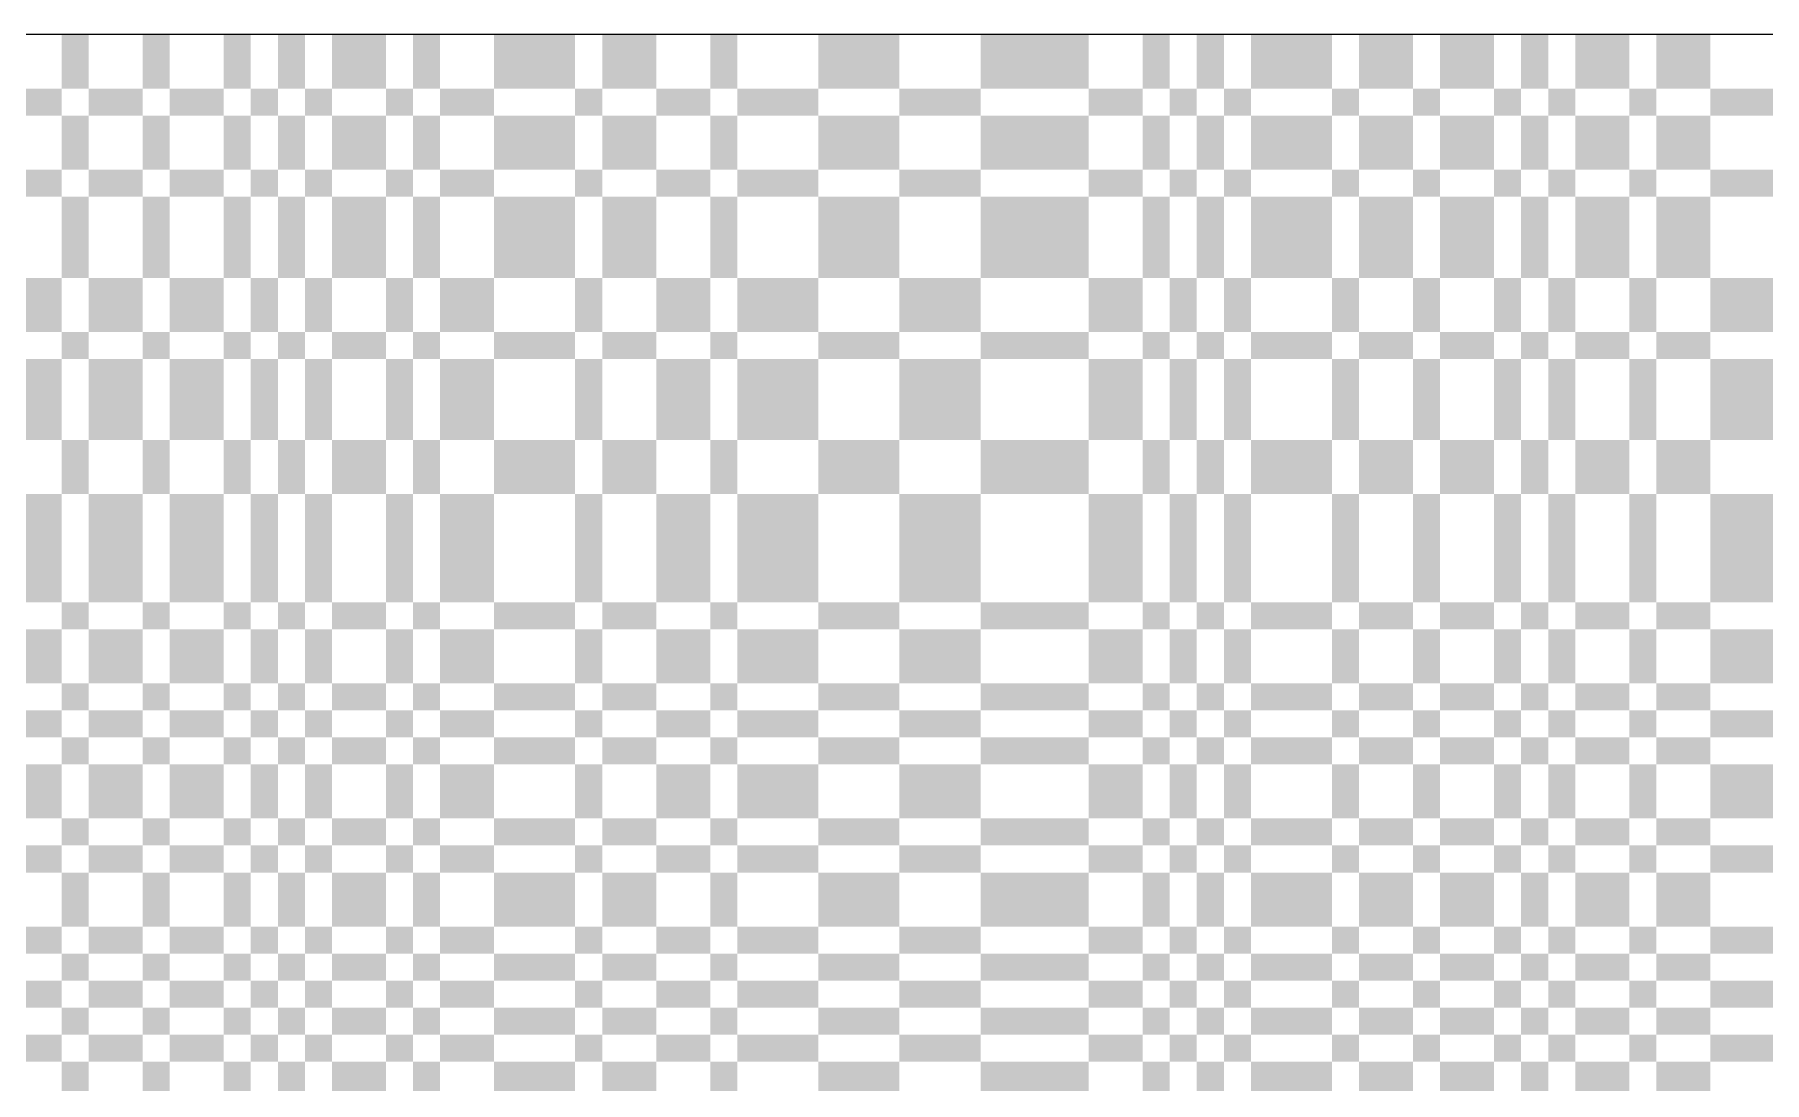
# Model space of a CAD drawing. Extents: x 0 to 200, y 0 to 200.
# Drawn here: x 124.4 to 150, y 164.49 to 180 of the extents above; entities that cross this region are included whole.
import ezdxf

# ---------------------------------------------------------------- set-up
doc = ezdxf.new("R2010")
doc.units = 0

msp = doc.modelspace()

# ---------------------------------------------------------------- linework, layer by layer
at = {"layer": 'CHROME'}
for points in [[(124.8, 179.2), (125.2, 179.2), (124.8, 180), (125.2, 180)], [(126, 179.2), (126.4, 179.2), (126, 180), (126.4, 180)], [(127.2, 179.2), (127.6, 179.2), (127.2, 180), (127.6, 180)], [(128, 179.2), (128.4, 179.2), (128, 180), (128.4, 180)], [(128.8, 179.2), (129.6, 179.2), (128.8, 180), (129.6, 180)], [(130, 179.2), (130.4, 179.2), (130, 180), (130.4, 180)], [(131.2, 179.2), (132.4, 179.2), (131.2, 180), (132.4, 180)], [(132.8, 179.2), (133.6, 179.2), (132.8, 180), (133.6, 180)], [(134.4, 179.2), (134.8, 179.2), (134.4, 180), (134.8, 180)], [(136, 179.2), (137.2, 179.2), (136, 180), (137.2, 180)], [(138.4, 179.2), (140, 179.2), (138.4, 180), (140, 180)], [(140.8, 179.2), (141.2, 179.2), (140.8, 180), (141.2, 180)], [(141.6, 179.2), (142, 179.2), (141.6, 180), (142, 180)], [(142.4, 179.2), (143.6, 179.2), (142.4, 180), (143.6, 180)], [(144, 179.2), (144.8, 179.2), (144, 180), (144.8, 180)], [(145.2, 179.2), (146, 179.2), (145.2, 180), (146, 180)], [(146.4, 179.2), (146.8, 179.2), (146.4, 180), (146.8, 180)], [(147.2, 179.2), (148, 179.2), (147.2, 180), (148, 180)], [(148.4, 179.2), (149.2, 179.2), (148.4, 180), (149.2, 180)], [(124, 178.8), (124.8, 178.8), (124, 179.2), (124.8, 179.2)], [(125.2, 178.8), (126, 178.8), (125.2, 179.2), (126, 179.2)], [(126.4, 178.8), (127.2, 178.8), (126.4, 179.2), (127.2, 179.2)], [(127.6, 178.8), (128, 178.8), (127.6, 179.2), (128, 179.2)], [(128.4, 178.8), (128.8, 178.8), (128.4, 179.2), (128.8, 179.2)], [(129.6, 178.8), (130, 178.8), (129.6, 179.2), (130, 179.2)], [(130.4, 178.8), (131.2, 178.8), (130.4, 179.2), (131.2, 179.2)], [(132.4, 178.8), (132.8, 178.8), (132.4, 179.2), (132.8, 179.2)], [(133.6, 178.8), (134.4, 178.8), (133.6, 179.2), (134.4, 179.2)], [(134.8, 178.8), (136, 178.8), (134.8, 179.2), (136, 179.2)], [(137.2, 178.8), (138.4, 178.8), (137.2, 179.2), (138.4, 179.2)], [(140, 178.8), (140.8, 178.8), (140, 179.2), (140.8, 179.2)], [(141.2, 178.8), (141.6, 178.8), (141.2, 179.2), (141.6, 179.2)], [(142, 178.8), (142.4, 178.8), (142, 179.2), (142.4, 179.2)], [(143.6, 178.8), (144, 178.8), (143.6, 179.2), (144, 179.2)], [(144.8, 178.8), (145.2, 178.8), (144.8, 179.2), (145.2, 179.2)], [(146, 178.8), (146.4, 178.8), (146, 179.2), (146.4, 179.2)], [(146.8, 178.8), (147.2, 178.8), (146.8, 179.2), (147.2, 179.2)], [(148, 178.8), (148.4, 178.8), (148, 179.2), (148.4, 179.2)], [(149.2, 178.8), (150.8, 178.8), (149.2, 179.2), (150.8, 179.2)], [(124.8, 178), (125.2, 178), (124.8, 178.8), (125.2, 178.8)], [(126, 178), (126.4, 178), (126, 178.8), (126.4, 178.8)], [(127.2, 178), (127.6, 178), (127.2, 178.8), (127.6, 178.8)], [(128, 178), (128.4, 178), (128, 178.8), (128.4, 178.8)], [(128.8, 178), (129.6, 178), (128.8, 178.8), (129.6, 178.8)], [(130, 178), (130.4, 178), (130, 178.8), (130.4, 178.8)], [(131.2, 178), (132.4, 178), (131.2, 178.8), (132.4, 178.8)], [(132.8, 178), (133.6, 178), (132.8, 178.8), (133.6, 178.8)], [(134.4, 178), (134.8, 178), (134.4, 178.8), (134.8, 178.8)], [(136, 178), (137.2, 178), (136, 178.8), (137.2, 178.8)], [(138.4, 178), (140, 178), (138.4, 178.8), (140, 178.8)], [(140.8, 178), (141.2, 178), (140.8, 178.8), (141.2, 178.8)], [(141.6, 178), (142, 178), (141.6, 178.8), (142, 178.8)], [(142.4, 178), (143.6, 178), (142.4, 178.8), (143.6, 178.8)], [(144, 178), (144.8, 178), (144, 178.8), (144.8, 178.8)], [(145.2, 178), (146, 178), (145.2, 178.8), (146, 178.8)], [(146.4, 178), (146.8, 178), (146.4, 178.8), (146.8, 178.8)], [(147.2, 178), (148, 178), (147.2, 178.8), (148, 178.8)], [(148.4, 178), (149.2, 178), (148.4, 178.8), (149.2, 178.8)], [(124, 177.6), (124.8, 177.6), (124, 178), (124.8, 178)], [(125.2, 177.6), (126, 177.6), (125.2, 178), (126, 178)], [(126.4, 177.6), (127.2, 177.6), (126.4, 178), (127.2, 178)], [(127.6, 177.6), (128, 177.6), (127.6, 178), (128, 178)], [(128.4, 177.6), (128.8, 177.6), (128.4, 178), (128.8, 178)], [(129.6, 177.6), (130, 177.6), (129.6, 178), (130, 178)], [(130.4, 177.6), (131.2, 177.6), (130.4, 178), (131.2, 178)], [(132.4, 177.6), (132.8, 177.6), (132.4, 178), (132.8, 178)], [(133.6, 177.6), (134.4, 177.6), (133.6, 178), (134.4, 178)], [(134.8, 177.6), (136, 177.6), (134.8, 178), (136, 178)], [(137.2, 177.6), (138.4, 177.6), (137.2, 178), (138.4, 178)], [(140, 177.6), (140.8, 177.6), (140, 178), (140.8, 178)], [(141.2, 177.6), (141.6, 177.6), (141.2, 178), (141.6, 178)], [(142, 177.6), (142.4, 177.6), (142, 178), (142.4, 178)], [(143.6, 177.6), (144, 177.6), (143.6, 178), (144, 178)], [(144.8, 177.6), (145.2, 177.6), (144.8, 178), (145.2, 178)], [(146, 177.6), (146.4, 177.6), (146, 178), (146.4, 178)], [(146.8, 177.6), (147.2, 177.6), (146.8, 178), (147.2, 178)], [(148, 177.6), (148.4, 177.6), (148, 178), (148.4, 178)], [(149.2, 177.6), (150.8, 177.6), (149.2, 178), (150.8, 178)], [(124.8, 176.4), (125.2, 176.4), (124.8, 177.6), (125.2, 177.6)], [(126, 176.4), (126.4, 176.4), (126, 177.6), (126.4, 177.6)], [(127.2, 176.4), (127.6, 176.4), (127.2, 177.6), (127.6, 177.6)], [(128, 176.4), (128.4, 176.4), (128, 177.6), (128.4, 177.6)], [(128.8, 176.4), (129.6, 176.4), (128.8, 177.6), (129.6, 177.6)], [(130, 176.4), (130.4, 176.4), (130, 177.6), (130.4, 177.6)], [(131.2, 176.4), (132.4, 176.4), (131.2, 177.6), (132.4, 177.6)], [(132.8, 176.4), (133.6, 176.4), (132.8, 177.6), (133.6, 177.6)], [(134.4, 176.4), (134.8, 176.4), (134.4, 177.6), (134.8, 177.6)], [(136, 176.4), (137.2, 176.4), (136, 177.6), (137.2, 177.6)], [(138.4, 176.4), (140, 176.4), (138.4, 177.6), (140, 177.6)], [(140.8, 176.4), (141.2, 176.4), (140.8, 177.6), (141.2, 177.6)], [(141.6, 176.4), (142, 176.4), (141.6, 177.6), (142, 177.6)], [(142.4, 176.4), (143.6, 176.4), (142.4, 177.6), (143.6, 177.6)], [(144, 176.4), (144.8, 176.4), (144, 177.6), (144.8, 177.6)], [(145.2, 176.4), (146, 176.4), (145.2, 177.6), (146, 177.6)], [(146.4, 176.4), (146.8, 176.4), (146.4, 177.6), (146.8, 177.6)], [(147.2, 176.4), (148, 176.4), (147.2, 177.6), (148, 177.6)], [(148.4, 176.4), (149.2, 176.4), (148.4, 177.6), (149.2, 177.6)], [(124, 175.6), (124.8, 175.6), (124, 176.4), (124.8, 176.4)], [(125.2, 175.6), (126, 175.6), (125.2, 176.4), (126, 176.4)], [(126.4, 175.6), (127.2, 175.6), (126.4, 176.4), (127.2, 176.4)], [(127.6, 175.6), (128, 175.6), (127.6, 176.4), (128, 176.4)], [(128.4, 175.6), (128.8, 175.6), (128.4, 176.4), (128.8, 176.4)], [(129.6, 175.6), (130, 175.6), (129.6, 176.4), (130, 176.4)], [(130.4, 175.6), (131.2, 175.6), (130.4, 176.4), (131.2, 176.4)], [(132.4, 175.6), (132.8, 175.6), (132.4, 176.4), (132.8, 176.4)], [(133.6, 175.6), (134.4, 175.6), (133.6, 176.4), (134.4, 176.4)], [(134.8, 175.6), (136, 175.6), (134.8, 176.4), (136, 176.4)], [(137.2, 175.6), (138.4, 175.6), (137.2, 176.4), (138.4, 176.4)], [(140, 175.6), (140.8, 175.6), (140, 176.4), (140.8, 176.4)], [(141.2, 175.6), (141.6, 175.6), (141.2, 176.4), (141.6, 176.4)], [(142, 175.6), (142.4, 175.6), (142, 176.4), (142.4, 176.4)], [(143.6, 175.6), (144, 175.6), (143.6, 176.4), (144, 176.4)], [(144.8, 175.6), (145.2, 175.6), (144.8, 176.4), (145.2, 176.4)], [(146, 175.6), (146.4, 175.6), (146, 176.4), (146.4, 176.4)], [(146.8, 175.6), (147.2, 175.6), (146.8, 176.4), (147.2, 176.4)], [(148, 175.6), (148.4, 175.6), (148, 176.4), (148.4, 176.4)], [(149.2, 175.6), (150.8, 175.6), (149.2, 176.4), (150.8, 176.4)], [(124.8, 175.2), (125.2, 175.2), (124.8, 175.6), (125.2, 175.6)], [(126, 175.2), (126.4, 175.2), (126, 175.6), (126.4, 175.6)], [(127.2, 175.2), (127.6, 175.2), (127.2, 175.6), (127.6, 175.6)], [(128, 175.2), (128.4, 175.2), (128, 175.6), (128.4, 175.6)], [(128.8, 175.2), (129.6, 175.2), (128.8, 175.6), (129.6, 175.6)], [(130, 175.2), (130.4, 175.2), (130, 175.6), (130.4, 175.6)], [(131.2, 175.2), (132.4, 175.2), (131.2, 175.6), (132.4, 175.6)], [(132.8, 175.2), (133.6, 175.2), (132.8, 175.6), (133.6, 175.6)], [(134.4, 175.2), (134.8, 175.2), (134.4, 175.6), (134.8, 175.6)], [(136, 175.2), (137.2, 175.2), (136, 175.6), (137.2, 175.6)], [(138.4, 175.2), (140, 175.2), (138.4, 175.6), (140, 175.6)], [(140.8, 175.2), (141.2, 175.2), (140.8, 175.6), (141.2, 175.6)], [(141.6, 175.2), (142, 175.2), (141.6, 175.6), (142, 175.6)], [(142.4, 175.2), (143.6, 175.2), (142.4, 175.6), (143.6, 175.6)], [(144, 175.2), (144.8, 175.2), (144, 175.6), (144.8, 175.6)], [(145.2, 175.2), (146, 175.2), (145.2, 175.6), (146, 175.6)], [(146.4, 175.2), (146.8, 175.2), (146.4, 175.6), (146.8, 175.6)], [(147.2, 175.2), (148, 175.2), (147.2, 175.6), (148, 175.6)], [(148.4, 175.2), (149.2, 175.2), (148.4, 175.6), (149.2, 175.6)], [(124, 174), (124.8, 174), (124, 175.2), (124.8, 175.2)], [(125.2, 174), (126, 174), (125.2, 175.2), (126, 175.2)], [(126.4, 174), (127.2, 174), (126.4, 175.2), (127.2, 175.2)], [(127.6, 174), (128, 174), (127.6, 175.2), (128, 175.2)], [(128.4, 174), (128.8, 174), (128.4, 175.2), (128.8, 175.2)], [(129.6, 174), (130, 174), (129.6, 175.2), (130, 175.2)], [(130.4, 174), (131.2, 174), (130.4, 175.2), (131.2, 175.2)], [(132.4, 174), (132.8, 174), (132.4, 175.2), (132.8, 175.2)], [(133.6, 174), (134.4, 174), (133.6, 175.2), (134.4, 175.2)], [(134.8, 174), (136, 174), (134.8, 175.2), (136, 175.2)], [(137.2, 174), (138.4, 174), (137.2, 175.2), (138.4, 175.2)], [(140, 174), (140.8, 174), (140, 175.2), (140.8, 175.2)], [(141.2, 174), (141.6, 174), (141.2, 175.2), (141.6, 175.2)], [(142, 174), (142.4, 174), (142, 175.2), (142.4, 175.2)], [(143.6, 174), (144, 174), (143.6, 175.2), (144, 175.2)], [(144.8, 174), (145.2, 174), (144.8, 175.2), (145.2, 175.2)], [(146, 174), (146.4, 174), (146, 175.2), (146.4, 175.2)], [(146.8, 174), (147.2, 174), (146.8, 175.2), (147.2, 175.2)], [(148, 174), (148.4, 174), (148, 175.2), (148.4, 175.2)], [(149.2, 174), (150.8, 174), (149.2, 175.2), (150.8, 175.2)], [(124.8, 173.2), (125.2, 173.2), (124.8, 174), (125.2, 174)], [(126, 173.2), (126.4, 173.2), (126, 174), (126.4, 174)], [(127.2, 173.2), (127.6, 173.2), (127.2, 174), (127.6, 174)], [(128, 173.2), (128.4, 173.2), (128, 174), (128.4, 174)], [(128.8, 173.2), (129.6, 173.2), (128.8, 174), (129.6, 174)], [(130, 173.2), (130.4, 173.2), (130, 174), (130.4, 174)], [(131.2, 173.2), (132.4, 173.2), (131.2, 174), (132.4, 174)], [(132.8, 173.2), (133.6, 173.2), (132.8, 174), (133.6, 174)], [(134.4, 173.2), (134.8, 173.2), (134.4, 174), (134.8, 174)], [(136, 173.2), (137.2, 173.2), (136, 174), (137.2, 174)], [(138.4, 173.2), (140, 173.2), (138.4, 174), (140, 174)], [(140.8, 173.2), (141.2, 173.2), (140.8, 174), (141.2, 174)], [(141.6, 173.2), (142, 173.2), (141.6, 174), (142, 174)], [(142.4, 173.2), (143.6, 173.2), (142.4, 174), (143.6, 174)], [(144, 173.2), (144.8, 173.2), (144, 174), (144.8, 174)], [(145.2, 173.2), (146, 173.2), (145.2, 174), (146, 174)], [(146.4, 173.2), (146.8, 173.2), (146.4, 174), (146.8, 174)], [(147.2, 173.2), (148, 173.2), (147.2, 174), (148, 174)], [(148.4, 173.2), (149.2, 173.2), (148.4, 174), (149.2, 174)], [(124, 171.6), (124.8, 171.6), (124, 173.2), (124.8, 173.2)], [(125.2, 171.6), (126, 171.6), (125.2, 173.2), (126, 173.2)], [(126.4, 171.6), (127.2, 171.6), (126.4, 173.2), (127.2, 173.2)], [(127.6, 171.6), (128, 171.6), (127.6, 173.2), (128, 173.2)], [(128.4, 171.6), (128.8, 171.6), (128.4, 173.2), (128.8, 173.2)], [(129.6, 171.6), (130, 171.6), (129.6, 173.2), (130, 173.2)], [(130.4, 171.6), (131.2, 171.6), (130.4, 173.2), (131.2, 173.2)], [(132.4, 171.6), (132.8, 171.6), (132.4, 173.2), (132.8, 173.2)], [(133.6, 171.6), (134.4, 171.6), (133.6, 173.2), (134.4, 173.2)], [(134.8, 171.6), (136, 171.6), (134.8, 173.2), (136, 173.2)], [(137.2, 171.6), (138.4, 171.6), (137.2, 173.2), (138.4, 173.2)], [(140, 171.6), (140.8, 171.6), (140, 173.2), (140.8, 173.2)], [(141.2, 171.6), (141.6, 171.6), (141.2, 173.2), (141.6, 173.2)], [(142, 171.6), (142.4, 171.6), (142, 173.2), (142.4, 173.2)], [(143.6, 171.6), (144, 171.6), (143.6, 173.2), (144, 173.2)], [(144.8, 171.6), (145.2, 171.6), (144.8, 173.2), (145.2, 173.2)], [(146, 171.6), (146.4, 171.6), (146, 173.2), (146.4, 173.2)], [(146.8, 171.6), (147.2, 171.6), (146.8, 173.2), (147.2, 173.2)], [(148, 171.6), (148.4, 171.6), (148, 173.2), (148.4, 173.2)], [(149.2, 171.6), (150.8, 171.6), (149.2, 173.2), (150.8, 173.2)], [(124.8, 171.2), (125.2, 171.2), (124.8, 171.6), (125.2, 171.6)], [(126, 171.2), (126.4, 171.2), (126, 171.6), (126.4, 171.6)], [(127.2, 171.2), (127.6, 171.2), (127.2, 171.6), (127.6, 171.6)], [(128, 171.2), (128.4, 171.2), (128, 171.6), (128.4, 171.6)], [(128.8, 171.2), (129.6, 171.2), (128.8, 171.6), (129.6, 171.6)], [(130, 171.2), (130.4, 171.2), (130, 171.6), (130.4, 171.6)], [(131.2, 171.2), (132.4, 171.2), (131.2, 171.6), (132.4, 171.6)], [(132.8, 171.2), (133.6, 171.2), (132.8, 171.6), (133.6, 171.6)], [(134.4, 171.2), (134.8, 171.2), (134.4, 171.6), (134.8, 171.6)], [(136, 171.2), (137.2, 171.2), (136, 171.6), (137.2, 171.6)], [(138.4, 171.2), (140, 171.2), (138.4, 171.6), (140, 171.6)], [(140.8, 171.2), (141.2, 171.2), (140.8, 171.6), (141.2, 171.6)], [(141.6, 171.2), (142, 171.2), (141.6, 171.6), (142, 171.6)], [(142.4, 171.2), (143.6, 171.2), (142.4, 171.6), (143.6, 171.6)], [(144, 171.2), (144.8, 171.2), (144, 171.6), (144.8, 171.6)], [(145.2, 171.2), (146, 171.2), (145.2, 171.6), (146, 171.6)], [(146.4, 171.2), (146.8, 171.2), (146.4, 171.6), (146.8, 171.6)], [(147.2, 171.2), (148, 171.2), (147.2, 171.6), (148, 171.6)], [(148.4, 171.2), (149.2, 171.2), (148.4, 171.6), (149.2, 171.6)], [(124, 170.4), (124.8, 170.4), (124, 171.2), (124.8, 171.2)], [(125.2, 170.4), (126, 170.4), (125.2, 171.2), (126, 171.2)], [(126.4, 170.4), (127.2, 170.4), (126.4, 171.2), (127.2, 171.2)], [(127.6, 170.4), (128, 170.4), (127.6, 171.2), (128, 171.2)], [(128.4, 170.4), (128.8, 170.4), (128.4, 171.2), (128.8, 171.2)], [(129.6, 170.4), (130, 170.4), (129.6, 171.2), (130, 171.2)], [(130.4, 170.4), (131.2, 170.4), (130.4, 171.2), (131.2, 171.2)], [(132.4, 170.4), (132.8, 170.4), (132.4, 171.2), (132.8, 171.2)], [(133.6, 170.4), (134.4, 170.4), (133.6, 171.2), (134.4, 171.2)], [(134.8, 170.4), (136, 170.4), (134.8, 171.2), (136, 171.2)], [(137.2, 170.4), (138.4, 170.4), (137.2, 171.2), (138.4, 171.2)], [(140, 170.4), (140.8, 170.4), (140, 171.2), (140.8, 171.2)], [(141.2, 170.4), (141.6, 170.4), (141.2, 171.2), (141.6, 171.2)], [(142, 170.4), (142.4, 170.4), (142, 171.2), (142.4, 171.2)], [(143.6, 170.4), (144, 170.4), (143.6, 171.2), (144, 171.2)], [(144.8, 170.4), (145.2, 170.4), (144.8, 171.2), (145.2, 171.2)], [(146, 170.4), (146.4, 170.4), (146, 171.2), (146.4, 171.2)], [(146.8, 170.4), (147.2, 170.4), (146.8, 171.2), (147.2, 171.2)], [(148, 170.4), (148.4, 170.4), (148, 171.2), (148.4, 171.2)], [(149.2, 170.4), (150.8, 170.4), (149.2, 171.2), (150.8, 171.2)], [(124.8, 170), (125.2, 170), (124.8, 170.4), (125.2, 170.4)], [(126, 170), (126.4, 170), (126, 170.4), (126.4, 170.4)], [(127.2, 170), (127.6, 170), (127.2, 170.4), (127.6, 170.4)], [(128, 170), (128.4, 170), (128, 170.4), (128.4, 170.4)], [(128.8, 170), (129.6, 170), (128.8, 170.4), (129.6, 170.4)], [(130, 170), (130.4, 170), (130, 170.4), (130.4, 170.4)], [(131.2, 170), (132.4, 170), (131.2, 170.4), (132.4, 170.4)], [(132.8, 170), (133.6, 170), (132.8, 170.4), (133.6, 170.4)], [(134.4, 170), (134.8, 170), (134.4, 170.4), (134.8, 170.4)], [(136, 170), (137.2, 170), (136, 170.4), (137.2, 170.4)], [(138.4, 170), (140, 170), (138.4, 170.4), (140, 170.4)], [(140.8, 170), (141.2, 170), (140.8, 170.4), (141.2, 170.4)], [(141.6, 170), (142, 170), (141.6, 170.4), (142, 170.4)], [(142.4, 170), (143.6, 170), (142.4, 170.4), (143.6, 170.4)], [(144, 170), (144.8, 170), (144, 170.4), (144.8, 170.4)], [(145.2, 170), (146, 170), (145.2, 170.4), (146, 170.4)], [(146.4, 170), (146.8, 170), (146.4, 170.4), (146.8, 170.4)], [(147.2, 170), (148, 170), (147.2, 170.4), (148, 170.4)], [(148.4, 170), (149.2, 170), (148.4, 170.4), (149.2, 170.4)], [(124, 169.6), (124.8, 169.6), (124, 170), (124.8, 170)], [(125.2, 169.6), (126, 169.6), (125.2, 170), (126, 170)], [(126.4, 169.6), (127.2, 169.6), (126.4, 170), (127.2, 170)], [(127.6, 169.6), (128, 169.6), (127.6, 170), (128, 170)], [(128.4, 169.6), (128.8, 169.6), (128.4, 170), (128.8, 170)], [(129.6, 169.6), (130, 169.6), (129.6, 170), (130, 170)], [(130.4, 169.6), (131.2, 169.6), (130.4, 170), (131.2, 170)], [(132.4, 169.6), (132.8, 169.6), (132.4, 170), (132.8, 170)], [(133.6, 169.6), (134.4, 169.6), (133.6, 170), (134.4, 170)], [(134.8, 169.6), (136, 169.6), (134.8, 170), (136, 170)], [(137.2, 169.6), (138.4, 169.6), (137.2, 170), (138.4, 170)], [(140, 169.6), (140.8, 169.6), (140, 170), (140.8, 170)], [(141.2, 169.6), (141.6, 169.6), (141.2, 170), (141.6, 170)], [(142, 169.6), (142.4, 169.6), (142, 170), (142.4, 170)], [(143.6, 169.6), (144, 169.6), (143.6, 170), (144, 170)], [(144.8, 169.6), (145.2, 169.6), (144.8, 170), (145.2, 170)], [(146, 169.6), (146.4, 169.6), (146, 170), (146.4, 170)], [(146.8, 169.6), (147.2, 169.6), (146.8, 170), (147.2, 170)], [(148, 169.6), (148.4, 169.6), (148, 170), (148.4, 170)], [(149.2, 169.6), (150.8, 169.6), (149.2, 170), (150.8, 170)], [(124.8, 169.2), (125.2, 169.2), (124.8, 169.6), (125.2, 169.6)], [(126, 169.2), (126.4, 169.2), (126, 169.6), (126.4, 169.6)], [(127.2, 169.2), (127.6, 169.2), (127.2, 169.6), (127.6, 169.6)], [(128, 169.2), (128.4, 169.2), (128, 169.6), (128.4, 169.6)], [(128.8, 169.2), (129.6, 169.2), (128.8, 169.6), (129.6, 169.6)], [(130, 169.2), (130.4, 169.2), (130, 169.6), (130.4, 169.6)], [(131.2, 169.2), (132.4, 169.2), (131.2, 169.6), (132.4, 169.6)], [(132.8, 169.2), (133.6, 169.2), (132.8, 169.6), (133.6, 169.6)], [(134.4, 169.2), (134.8, 169.2), (134.4, 169.6), (134.8, 169.6)], [(136, 169.2), (137.2, 169.2), (136, 169.6), (137.2, 169.6)], [(138.4, 169.2), (140, 169.2), (138.4, 169.6), (140, 169.6)], [(140.8, 169.2), (141.2, 169.2), (140.8, 169.6), (141.2, 169.6)], [(141.6, 169.2), (142, 169.2), (141.6, 169.6), (142, 169.6)], [(142.4, 169.2), (143.6, 169.2), (142.4, 169.6), (143.6, 169.6)], [(144, 169.2), (144.8, 169.2), (144, 169.6), (144.8, 169.6)], [(145.2, 169.2), (146, 169.2), (145.2, 169.6), (146, 169.6)], [(146.4, 169.2), (146.8, 169.2), (146.4, 169.6), (146.8, 169.6)], [(147.2, 169.2), (148, 169.2), (147.2, 169.6), (148, 169.6)], [(148.4, 169.2), (149.2, 169.2), (148.4, 169.6), (149.2, 169.6)], [(124, 168.4), (124.8, 168.4), (124, 169.2), (124.8, 169.2)], [(125.2, 168.4), (126, 168.4), (125.2, 169.2), (126, 169.2)], [(126.4, 168.4), (127.2, 168.4), (126.4, 169.2), (127.2, 169.2)], [(127.6, 168.4), (128, 168.4), (127.6, 169.2), (128, 169.2)], [(128.4, 168.4), (128.8, 168.4), (128.4, 169.2), (128.8, 169.2)], [(129.6, 168.4), (130, 168.4), (129.6, 169.2), (130, 169.2)], [(130.4, 168.4), (131.2, 168.4), (130.4, 169.2), (131.2, 169.2)], [(132.4, 168.4), (132.8, 168.4), (132.4, 169.2), (132.8, 169.2)], [(133.6, 168.4), (134.4, 168.4), (133.6, 169.2), (134.4, 169.2)], [(134.8, 168.4), (136, 168.4), (134.8, 169.2), (136, 169.2)], [(137.2, 168.4), (138.4, 168.4), (137.2, 169.2), (138.4, 169.2)], [(140, 168.4), (140.8, 168.4), (140, 169.2), (140.8, 169.2)], [(141.2, 168.4), (141.6, 168.4), (141.2, 169.2), (141.6, 169.2)], [(142, 168.4), (142.4, 168.4), (142, 169.2), (142.4, 169.2)], [(143.6, 168.4), (144, 168.4), (143.6, 169.2), (144, 169.2)], [(144.8, 168.4), (145.2, 168.4), (144.8, 169.2), (145.2, 169.2)], [(146, 168.4), (146.4, 168.4), (146, 169.2), (146.4, 169.2)], [(146.8, 168.4), (147.2, 168.4), (146.8, 169.2), (147.2, 169.2)], [(148, 168.4), (148.4, 168.4), (148, 169.2), (148.4, 169.2)], [(149.2, 168.4), (150.8, 168.4), (149.2, 169.2), (150.8, 169.2)], [(124.8, 168), (125.2, 168), (124.8, 168.4), (125.2, 168.4)], [(126, 168), (126.4, 168), (126, 168.4), (126.4, 168.4)], [(127.2, 168), (127.6, 168), (127.2, 168.4), (127.6, 168.4)], [(128, 168), (128.4, 168), (128, 168.4), (128.4, 168.4)], [(128.8, 168), (129.6, 168), (128.8, 168.4), (129.6, 168.4)], [(130, 168), (130.4, 168), (130, 168.4), (130.4, 168.4)], [(131.2, 168), (132.4, 168), (131.2, 168.4), (132.4, 168.4)], [(132.8, 168), (133.6, 168), (132.8, 168.4), (133.6, 168.4)], [(134.4, 168), (134.8, 168), (134.4, 168.4), (134.8, 168.4)], [(136, 168), (137.2, 168), (136, 168.4), (137.2, 168.4)], [(138.4, 168), (140, 168), (138.4, 168.4), (140, 168.4)], [(140.8, 168), (141.2, 168), (140.8, 168.4), (141.2, 168.4)], [(141.6, 168), (142, 168), (141.6, 168.4), (142, 168.4)], [(142.4, 168), (143.6, 168), (142.4, 168.4), (143.6, 168.4)], [(144, 168), (144.8, 168), (144, 168.4), (144.8, 168.4)], [(145.2, 168), (146, 168), (145.2, 168.4), (146, 168.4)], [(146.4, 168), (146.8, 168), (146.4, 168.4), (146.8, 168.4)], [(147.2, 168), (148, 168), (147.2, 168.4), (148, 168.4)], [(148.4, 168), (149.2, 168), (148.4, 168.4), (149.2, 168.4)], [(124, 167.6), (124.8, 167.6), (124, 168), (124.8, 168)], [(125.2, 167.6), (126, 167.6), (125.2, 168), (126, 168)], [(126.4, 167.6), (127.2, 167.6), (126.4, 168), (127.2, 168)], [(127.6, 167.6), (128, 167.6), (127.6, 168), (128, 168)], [(128.4, 167.6), (128.8, 167.6), (128.4, 168), (128.8, 168)], [(129.6, 167.6), (130, 167.6), (129.6, 168), (130, 168)], [(130.4, 167.6), (131.2, 167.6), (130.4, 168), (131.2, 168)], [(132.4, 167.6), (132.8, 167.6), (132.4, 168), (132.8, 168)], [(133.6, 167.6), (134.4, 167.6), (133.6, 168), (134.4, 168)], [(134.8, 167.6), (136, 167.6), (134.8, 168), (136, 168)], [(137.2, 167.6), (138.4, 167.6), (137.2, 168), (138.4, 168)], [(140, 167.6), (140.8, 167.6), (140, 168), (140.8, 168)], [(141.2, 167.6), (141.6, 167.6), (141.2, 168), (141.6, 168)], [(142, 167.6), (142.4, 167.6), (142, 168), (142.4, 168)], [(143.6, 167.6), (144, 167.6), (143.6, 168), (144, 168)], [(144.8, 167.6), (145.2, 167.6), (144.8, 168), (145.2, 168)], [(146, 167.6), (146.4, 167.6), (146, 168), (146.4, 168)], [(146.8, 167.6), (147.2, 167.6), (146.8, 168), (147.2, 168)], [(148, 167.6), (148.4, 167.6), (148, 168), (148.4, 168)], [(149.2, 167.6), (150.8, 167.6), (149.2, 168), (150.8, 168)], [(124.8, 166.8), (125.2, 166.8), (124.8, 167.6), (125.2, 167.6)], [(126, 166.8), (126.4, 166.8), (126, 167.6), (126.4, 167.6)], [(127.2, 166.8), (127.6, 166.8), (127.2, 167.6), (127.6, 167.6)], [(128, 166.8), (128.4, 166.8), (128, 167.6), (128.4, 167.6)], [(128.8, 166.8), (129.6, 166.8), (128.8, 167.6), (129.6, 167.6)], [(130, 166.8), (130.4, 166.8), (130, 167.6), (130.4, 167.6)], [(131.2, 166.8), (132.4, 166.8), (131.2, 167.6), (132.4, 167.6)], [(132.8, 166.8), (133.6, 166.8), (132.8, 167.6), (133.6, 167.6)], [(134.4, 166.8), (134.8, 166.8), (134.4, 167.6), (134.8, 167.6)], [(136, 166.8), (137.2, 166.8), (136, 167.6), (137.2, 167.6)], [(138.4, 166.8), (140, 166.8), (138.4, 167.6), (140, 167.6)], [(140.8, 166.8), (141.2, 166.8), (140.8, 167.6), (141.2, 167.6)], [(141.6, 166.8), (142, 166.8), (141.6, 167.6), (142, 167.6)], [(142.4, 166.8), (143.6, 166.8), (142.4, 167.6), (143.6, 167.6)], [(144, 166.8), (144.8, 166.8), (144, 167.6), (144.8, 167.6)], [(145.2, 166.8), (146, 166.8), (145.2, 167.6), (146, 167.6)], [(146.4, 166.8), (146.8, 166.8), (146.4, 167.6), (146.8, 167.6)], [(147.2, 166.8), (148, 166.8), (147.2, 167.6), (148, 167.6)], [(148.4, 166.8), (149.2, 166.8), (148.4, 167.6), (149.2, 167.6)], [(124, 166.4), (124.8, 166.4), (124, 166.8), (124.8, 166.8)], [(125.2, 166.4), (126, 166.4), (125.2, 166.8), (126, 166.8)], [(126.4, 166.4), (127.2, 166.4), (126.4, 166.8), (127.2, 166.8)], [(127.6, 166.4), (128, 166.4), (127.6, 166.8), (128, 166.8)], [(128.4, 166.4), (128.8, 166.4), (128.4, 166.8), (128.8, 166.8)], [(129.6, 166.4), (130, 166.4), (129.6, 166.8), (130, 166.8)], [(130.4, 166.4), (131.2, 166.4), (130.4, 166.8), (131.2, 166.8)], [(132.4, 166.4), (132.8, 166.4), (132.4, 166.8), (132.8, 166.8)], [(133.6, 166.4), (134.4, 166.4), (133.6, 166.8), (134.4, 166.8)], [(134.8, 166.4), (136, 166.4), (134.8, 166.8), (136, 166.8)], [(137.2, 166.4), (138.4, 166.4), (137.2, 166.8), (138.4, 166.8)], [(140, 166.4), (140.8, 166.4), (140, 166.8), (140.8, 166.8)], [(141.2, 166.4), (141.6, 166.4), (141.2, 166.8), (141.6, 166.8)], [(142, 166.4), (142.4, 166.4), (142, 166.8), (142.4, 166.8)], [(143.6, 166.4), (144, 166.4), (143.6, 166.8), (144, 166.8)], [(144.8, 166.4), (145.2, 166.4), (144.8, 166.8), (145.2, 166.8)], [(146, 166.4), (146.4, 166.4), (146, 166.8), (146.4, 166.8)], [(146.8, 166.4), (147.2, 166.4), (146.8, 166.8), (147.2, 166.8)], [(148, 166.4), (148.4, 166.4), (148, 166.8), (148.4, 166.8)], [(149.2, 166.4), (150.8, 166.4), (149.2, 166.8), (150.8, 166.8)], [(124.8, 166), (125.2, 166), (124.8, 166.4), (125.2, 166.4)], [(126, 166), (126.4, 166), (126, 166.4), (126.4, 166.4)], [(127.2, 166), (127.6, 166), (127.2, 166.4), (127.6, 166.4)], [(128, 166), (128.4, 166), (128, 166.4), (128.4, 166.4)], [(128.8, 166), (129.6, 166), (128.8, 166.4), (129.6, 166.4)], [(130, 166), (130.4, 166), (130, 166.4), (130.4, 166.4)], [(131.2, 166), (132.4, 166), (131.2, 166.4), (132.4, 166.4)], [(132.8, 166), (133.6, 166), (132.8, 166.4), (133.6, 166.4)], [(134.4, 166), (134.8, 166), (134.4, 166.4), (134.8, 166.4)], [(136, 166), (137.2, 166), (136, 166.4), (137.2, 166.4)], [(138.4, 166), (140, 166), (138.4, 166.4), (140, 166.4)], [(140.8, 166), (141.2, 166), (140.8, 166.4), (141.2, 166.4)], [(141.6, 166), (142, 166), (141.6, 166.4), (142, 166.4)], [(142.4, 166), (143.6, 166), (142.4, 166.4), (143.6, 166.4)], [(144, 166), (144.8, 166), (144, 166.4), (144.8, 166.4)], [(145.2, 166), (146, 166), (145.2, 166.4), (146, 166.4)], [(146.4, 166), (146.8, 166), (146.4, 166.4), (146.8, 166.4)], [(147.2, 166), (148, 166), (147.2, 166.4), (148, 166.4)], [(148.4, 166), (149.2, 166), (148.4, 166.4), (149.2, 166.4)], [(124, 165.6), (124.8, 165.6), (124, 166), (124.8, 166)], [(125.2, 165.6), (126, 165.6), (125.2, 166), (126, 166)], [(126.4, 165.6), (127.2, 165.6), (126.4, 166), (127.2, 166)], [(127.6, 165.6), (128, 165.6), (127.6, 166), (128, 166)], [(128.4, 165.6), (128.8, 165.6), (128.4, 166), (128.8, 166)], [(129.6, 165.6), (130, 165.6), (129.6, 166), (130, 166)], [(130.4, 165.6), (131.2, 165.6), (130.4, 166), (131.2, 166)], [(132.4, 165.6), (132.8, 165.6), (132.4, 166), (132.8, 166)], [(133.6, 165.6), (134.4, 165.6), (133.6, 166), (134.4, 166)], [(134.8, 165.6), (136, 165.6), (134.8, 166), (136, 166)], [(137.2, 165.6), (138.4, 165.6), (137.2, 166), (138.4, 166)], [(140, 165.6), (140.8, 165.6), (140, 166), (140.8, 166)], [(141.2, 165.6), (141.6, 165.6), (141.2, 166), (141.6, 166)], [(142, 165.6), (142.4, 165.6), (142, 166), (142.4, 166)], [(143.6, 165.6), (144, 165.6), (143.6, 166), (144, 166)], [(144.8, 165.6), (145.2, 165.6), (144.8, 166), (145.2, 166)], [(146, 165.6), (146.4, 165.6), (146, 166), (146.4, 166)], [(146.8, 165.6), (147.2, 165.6), (146.8, 166), (147.2, 166)], [(148, 165.6), (148.4, 165.6), (148, 166), (148.4, 166)], [(149.2, 165.6), (150.8, 165.6), (149.2, 166), (150.8, 166)], [(124.8, 165.2), (125.2, 165.2), (124.8, 165.6), (125.2, 165.6)], [(126, 165.2), (126.4, 165.2), (126, 165.6), (126.4, 165.6)], [(127.2, 165.2), (127.6, 165.2), (127.2, 165.6), (127.6, 165.6)], [(128, 165.2), (128.4, 165.2), (128, 165.6), (128.4, 165.6)], [(128.8, 165.2), (129.6, 165.2), (128.8, 165.6), (129.6, 165.6)], [(130, 165.2), (130.4, 165.2), (130, 165.6), (130.4, 165.6)], [(131.2, 165.2), (132.4, 165.2), (131.2, 165.6), (132.4, 165.6)], [(132.8, 165.2), (133.6, 165.2), (132.8, 165.6), (133.6, 165.6)], [(134.4, 165.2), (134.8, 165.2), (134.4, 165.6), (134.8, 165.6)], [(136, 165.2), (137.2, 165.2), (136, 165.6), (137.2, 165.6)], [(138.4, 165.2), (140, 165.2), (138.4, 165.6), (140, 165.6)], [(140.8, 165.2), (141.2, 165.2), (140.8, 165.6), (141.2, 165.6)], [(141.6, 165.2), (142, 165.2), (141.6, 165.6), (142, 165.6)], [(142.4, 165.2), (143.6, 165.2), (142.4, 165.6), (143.6, 165.6)], [(144, 165.2), (144.8, 165.2), (144, 165.6), (144.8, 165.6)], [(145.2, 165.2), (146, 165.2), (145.2, 165.6), (146, 165.6)], [(146.4, 165.2), (146.8, 165.2), (146.4, 165.6), (146.8, 165.6)], [(147.2, 165.2), (148, 165.2), (147.2, 165.6), (148, 165.6)], [(148.4, 165.2), (149.2, 165.2), (148.4, 165.6), (149.2, 165.6)], [(124, 164.8), (124.8, 164.8), (124, 165.2), (124.8, 165.2)], [(125.2, 164.8), (126, 164.8), (125.2, 165.2), (126, 165.2)], [(126.4, 164.8), (127.2, 164.8), (126.4, 165.2), (127.2, 165.2)], [(127.6, 164.8), (128, 164.8), (127.6, 165.2), (128, 165.2)], [(128.4, 164.8), (128.8, 164.8), (128.4, 165.2), (128.8, 165.2)], [(129.6, 164.8), (130, 164.8), (129.6, 165.2), (130, 165.2)], [(130.4, 164.8), (131.2, 164.8), (130.4, 165.2), (131.2, 165.2)], [(132.4, 164.8), (132.8, 164.8), (132.4, 165.2), (132.8, 165.2)], [(133.6, 164.8), (134.4, 164.8), (133.6, 165.2), (134.4, 165.2)], [(134.8, 164.8), (136, 164.8), (134.8, 165.2), (136, 165.2)], [(137.2, 164.8), (138.4, 164.8), (137.2, 165.2), (138.4, 165.2)], [(140, 164.8), (140.8, 164.8), (140, 165.2), (140.8, 165.2)], [(141.2, 164.8), (141.6, 164.8), (141.2, 165.2), (141.6, 165.2)], [(142, 164.8), (142.4, 164.8), (142, 165.2), (142.4, 165.2)], [(143.6, 164.8), (144, 164.8), (143.6, 165.2), (144, 165.2)], [(144.8, 164.8), (145.2, 164.8), (144.8, 165.2), (145.2, 165.2)], [(146, 164.8), (146.4, 164.8), (146, 165.2), (146.4, 165.2)], [(146.8, 164.8), (147.2, 164.8), (146.8, 165.2), (147.2, 165.2)], [(148, 164.8), (148.4, 164.8), (148, 165.2), (148.4, 165.2)], [(149.2, 164.8), (150.8, 164.8), (149.2, 165.2), (150.8, 165.2)], [(124.8, 163.6), (125.2, 163.6), (124.8, 164.8), (125.2, 164.8)], [(126, 163.6), (126.4, 163.6), (126, 164.8), (126.4, 164.8)], [(127.2, 163.6), (127.6, 163.6), (127.2, 164.8), (127.6, 164.8)], [(128, 163.6), (128.4, 163.6), (128, 164.8), (128.4, 164.8)], [(128.8, 163.6), (129.6, 163.6), (128.8, 164.8), (129.6, 164.8)], [(130, 163.6), (130.4, 163.6), (130, 164.8), (130.4, 164.8)], [(131.2, 163.6), (132.4, 163.6), (131.2, 164.8), (132.4, 164.8)], [(132.8, 163.6), (133.6, 163.6), (132.8, 164.8), (133.6, 164.8)], [(134.4, 163.6), (134.8, 163.6), (134.4, 164.8), (134.8, 164.8)], [(136, 163.6), (137.2, 163.6), (136, 164.8), (137.2, 164.8)], [(138.4, 163.6), (140, 163.6), (138.4, 164.8), (140, 164.8)], [(140.8, 163.6), (141.2, 163.6), (140.8, 164.8), (141.2, 164.8)], [(141.6, 163.6), (142, 163.6), (141.6, 164.8), (142, 164.8)], [(142.4, 163.6), (143.6, 163.6), (142.4, 164.8), (143.6, 164.8)], [(144, 163.6), (144.8, 163.6), (144, 164.8), (144.8, 164.8)], [(145.2, 163.6), (146, 163.6), (145.2, 164.8), (146, 164.8)], [(146.4, 163.6), (146.8, 163.6), (146.4, 164.8), (146.8, 164.8)], [(147.2, 163.6), (148, 163.6), (147.2, 164.8), (148, 164.8)], [(148.4, 163.6), (149.2, 163.6), (148.4, 164.8), (149.2, 164.8)]]:
    msp.add_solid(points, dxfattribs=at)
at = {"layer": 'OUTLINE'}
msp.add_line((180, 180), (20, 180), dxfattribs=at)

doc.saveas('drawing.dxf')
